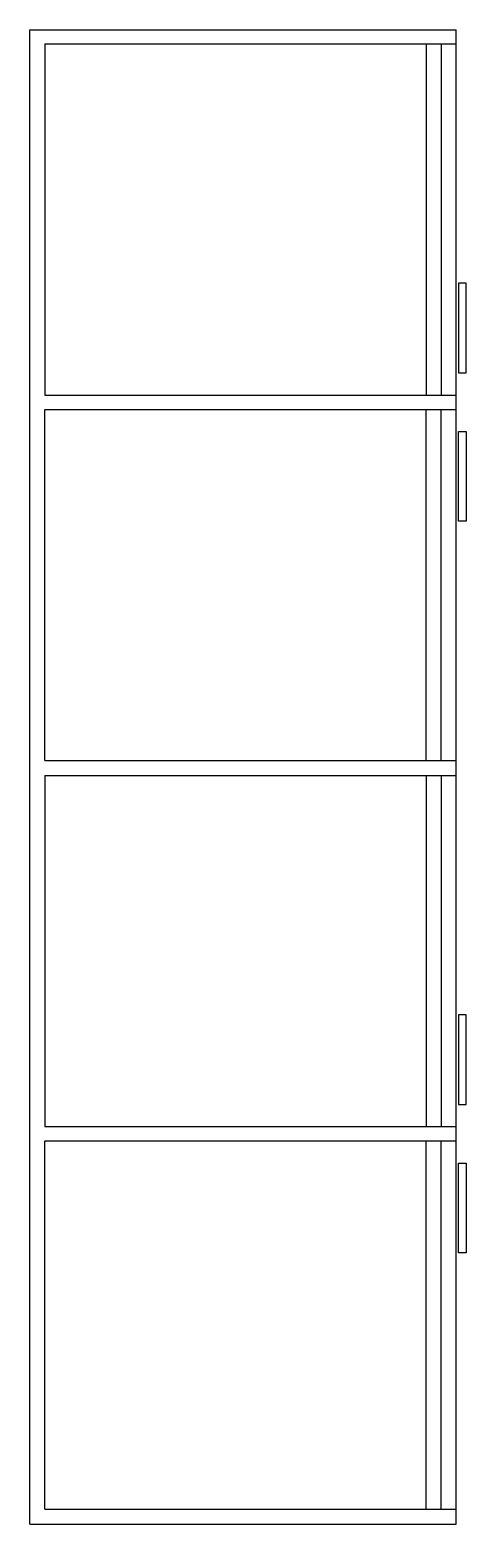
# Model space of a CAD drawing. Extents: x 3.02 to 3.6, y -1.16 to 0.84.
import ezdxf

# ---------------------------------------------------------------- set-up
doc = ezdxf.new("R2010")
doc.units = 0
doc.header["$MEASUREMENT"] = 0
doc.layers.add('015I', color=6, linetype='CONTINUOUS')
doc.layers.add('021', color=1, linetype='CONTINUOUS')

msp = doc.modelspace()

# ---------------------------------------------------------------- linework, layer by layer
at = {"layer": '015I'}
for p, q in [((3.0397, 0.8258), (3.0397, 0.3558)), ((3.0397, 0.8258), (3.5897, 0.8258)), ((3.5497, 0.8258), (3.5497, 0.3558)), ((3.5697, 0.8258), (3.5697, 0.3558)), ((3.0397, 0.3558), (3.5897, 0.3558)), ((3.0397, 0.3367), (3.5897, 0.3367)), ((3.0397, -0.1333), (3.0397, 0.3367)), ((3.5497, -0.1333), (3.5497, 0.3367)), ((3.5697, -0.1333), (3.5697, 0.3367)), ((3.0397, -0.1333), (3.5897, -0.1333)), ((3.0397, -0.1532), (3.5897, -0.1532)), ((3.0397, -0.1532), (3.0397, -0.6233)), ((3.5497, -0.1532), (3.5497, -0.6233)), ((3.5697, -0.1532), (3.5697, -0.6233)), ((3.0397, -0.6233), (3.5897, -0.6233)), ((3.0397, -1.1354), (3.0397, -0.6424)), ((3.0397, -0.6424), (3.5897, -0.6424)), ((3.5497, -1.1354), (3.5497, -0.6424)), ((3.5697, -1.1354), (3.5697, -0.6424)), ((3.0397, -1.1354), (3.5897, -1.1354))]:
    msp.add_line(p, q, dxfattribs=at)
at = {"layer": '021'}
for p, q in [((3.0197, -1.1553), (3.0197, 0.8447)), ((3.0197, 0.8447), (3.5897, 0.8447)), ((3.5897, -1.1553), (3.5897, 0.8447)), ((3.0197, -1.1553), (3.5897, -1.1553))]:
    msp.add_line(p, q, dxfattribs=at)
for points in [[(3.603, 0.5055), (3.593, 0.5055), (3.593, 0.3855), (3.603, 0.3855)], [(3.603, 0.187), (3.593, 0.187), (3.593, 0.307), (3.603, 0.307)], [(3.603, -0.4736), (3.593, -0.4736), (3.593, -0.5936), (3.603, -0.5936)], [(3.603, -0.792), (3.593, -0.792), (3.593, -0.672), (3.603, -0.672)]]:
    msp.add_lwpolyline(points, close=True, dxfattribs=at)

doc.saveas('drawing.dxf')
